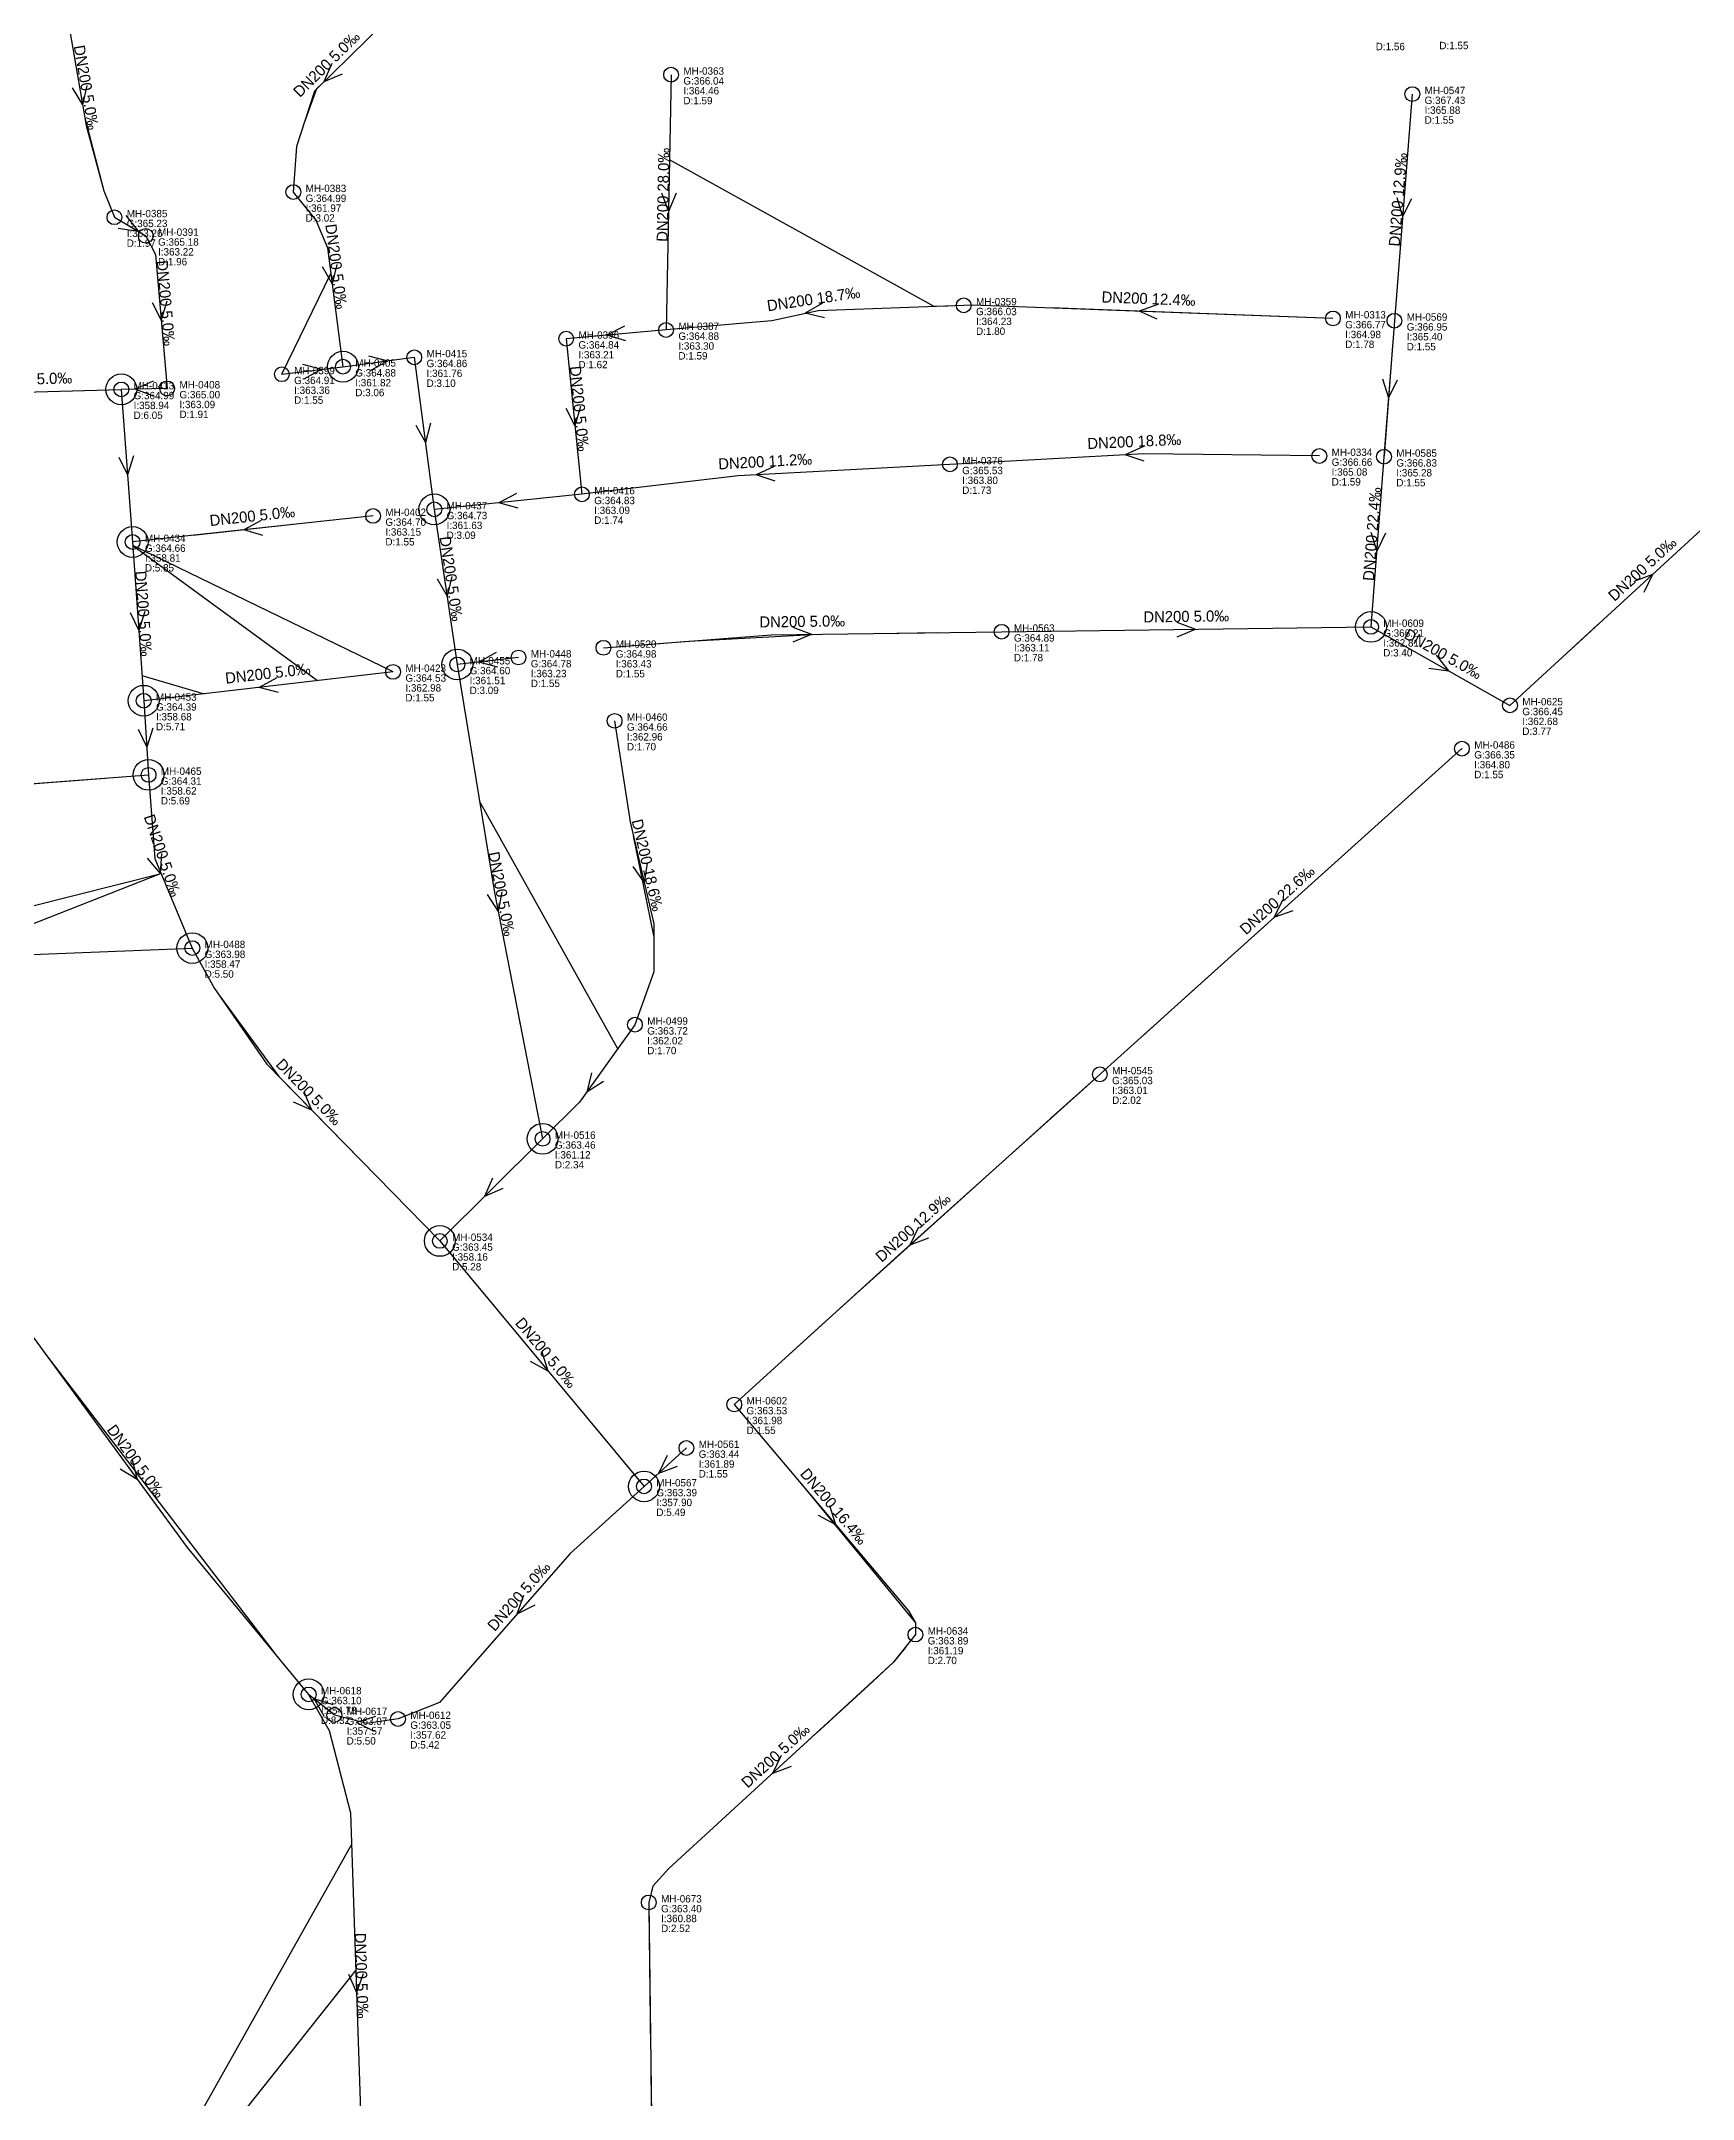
# Model space of a CAD drawing. Header units: metres. Extents: x 449913 to 451990, y 2566939 to 2570822.
# Drawn here: x 450489.5 to 450757.8, y 2569303.4 to 2569637.6 of the extents above; entities that cross this region are included whole.
import ezdxf
from ezdxf.enums import TextEntityAlignment as Align

# ---------------------------------------------------------------- set-up
doc = ezdxf.new("R2010")
doc.units = ezdxf.units.M
for name, color, linetype in [('SEW-DROP', 6, 'Continuous'), ('SEW-LABEL', 2, 'Continuous'), ('SEW-MH', 7, 'Continuous'), ('SEW-MH-LABEL', 8, 'Continuous'), ('SEW-PIPE-DN200', 3, 'Continuous'), ('SEW-RIDER', 8, 'Continuous')]:
    doc.layers.add(name, color=color, linetype=linetype)

msp = doc.modelspace()

# ---------------------------------------------------------------- linework, layer by layer
at = {"layer": 'SEW-DROP'}
for centre in [(450538.53, 2569584.7), (450502.52, 2569581.01), (450553.36, 2569561.53), (450504.36, 2569556.23), (450705.5, 2569542.44), (450557.1, 2569536.34), (450506.16, 2569530.45), (450506.95, 2569518.41), (450514.06, 2569490.28), (450570.95, 2569459.31), (450554.26, 2569442.73), (450587.43, 2569402.86), (450532.95, 2569369.09)]:
    msp.add_circle(centre, 2.5, dxfattribs=at)
at = {"layer": 'SEW-LABEL'}
for p, q in [((450536.71, 2569633.91), (450535.42, 2569630.95)), ((450538.4, 2569632.2), (450535.42, 2569630.95)), ((450494.54, 2569629.96), (450496.23, 2569627.21)), ((450496.9, 2569630.37), (450496.23, 2569627.21)), ((450590.24, 2569612.91), (450591.38, 2569609.89)), ((450592.64, 2569612.86), (450591.38, 2569609.89)), ((450709.69, 2569612.15), (450710.65, 2569609.06)), ((450712.08, 2569611.96), (450710.65, 2569609.06)), ((450503.27, 2569609.25), (450505.24, 2569606.69)), ((450502.04, 2569607.19), (450505.24, 2569606.69)), ((450535.17, 2569600.99), (450536.75, 2569598.17)), ((450537.55, 2569601.3), (450536.75, 2569598.17)), ((450507.55, 2569595.14), (450509, 2569592.25)), ((450509.94, 2569595.34), (450509, 2569592.25)), ((450616.4, 2569595.02), (450613.61, 2569593.39)), ((450670.88, 2569594.79), (450667.84, 2569593.7)), ((450616.75, 2569592.65), (450613.61, 2569593.39)), ((450670.79, 2569592.39), (450667.84, 2569593.7)), ((450584.28, 2569591.27), (450581.4, 2569589.82)), ((450584.49, 2569588.88), (450581.4, 2569589.82)), ((450531.93, 2569585.09), (450535.05, 2569584.27)), ((450542.67, 2569586.45), (450545.81, 2569585.65)), ((450542.99, 2569584.07), (450545.81, 2569585.65)), ((450507.72, 2569582.32), (450504.75, 2569581.05)), ((450532.22, 2569582.71), (450535.05, 2569584.27)), ((450707.38, 2569582.7), (450708.35, 2569579.62)), ((450709.78, 2569582.52), (450708.35, 2569579.62)), ((450507.77, 2569579.92), (450504.75, 2569581.05)), ((450577.1, 2569578.21), (450576.21, 2569575.11)), ((450550.35, 2569575.21), (450551.93, 2569572.39)), ((450552.73, 2569575.52), (450551.93, 2569572.39)), ((450574.72, 2569577.97), (450576.21, 2569575.11)), ((450668.54, 2569571.73), (450665.6, 2569570.39)), ((450502.13, 2569570.03), (450503.55, 2569567.12)), ((450504.53, 2569570.2), (450503.55, 2569567.12)), ((450608.59, 2569568.49), (450605.66, 2569567.13)), ((450668.65, 2569569.33), (450665.6, 2569570.39)), ((450608.72, 2569566.1), (450605.66, 2569567.13)), ((450566.72, 2569564.1), (450563.86, 2569562.6)), ((450566.96, 2569561.71), (450563.86, 2569562.6)), ((450525.25, 2569559.7), (450522.4, 2569558.18)), ((450525.51, 2569557.31), (450522.4, 2569558.18)), ((450705.48, 2569557.84), (450706.45, 2569554.76)), ((450707.87, 2569557.66), (450706.45, 2569554.76)), ((450553.83, 2569550.25), (450555.45, 2569547.45)), ((450556.2, 2569550.6), (450555.45, 2569547.45)), ((450748.26, 2569549.86), (450751.28, 2569551)), ((450749.89, 2569548.09), (450751.28, 2569551)), ((450503.96, 2569544.76), (450505.36, 2569541.85)), ((450506.35, 2569544.92), (450505.36, 2569541.85)), ((450611.62, 2569542.41), (450614.63, 2569541.25)), ((450673.99, 2569543.23), (450677.01, 2569542.07)), ((450674.02, 2569540.83), (450677.01, 2569542.07)), ((450563.42, 2569538.27), (450560.58, 2569536.74)), ((450611.65, 2569540.01), (450614.63, 2569541.25)), ((450563.7, 2569535.89), (450560.58, 2569536.74)), ((450714.9, 2569535.76), (450718.1, 2569535.33)), ((450716.08, 2569537.85), (450718.1, 2569535.33)), ((450527.77, 2569534.16), (450524.93, 2569532.62)), ((450528.04, 2569531.78), (450524.93, 2569532.62)), ((450505.26, 2569525.85), (450506.66, 2569522.93)), ((450507.66, 2569526.01), (450506.66, 2569522.93)), ((450506.75, 2569504.87), (450508.85, 2569502.41)), ((450509.03, 2569505.63), (450508.85, 2569502.41)), ((450585.61, 2569503.54), (450587.45, 2569500.89)), ((450587.95, 2569504.08), (450587.45, 2569500.89)), ((450561.97, 2569498.96), (450563.72, 2569496.24)), ((450564.33, 2569499.42), (450563.72, 2569496.24)), ((450691.18, 2569498.12), (450689.75, 2569495.23)), ((450692.79, 2569496.34), (450689.75, 2569495.23)), ((450578.89, 2569470.03), (450578.12, 2569466.89)), ((450580.84, 2569468.63), (450578.12, 2569466.89)), ((450530.45, 2569465.32), (450533.41, 2569464.02)), ((450532.17, 2569467), (450533.41, 2569464.02)), ((450562.82, 2569452.93), (450561.54, 2569449.96)), ((450564.52, 2569451.23), (450561.54, 2569449.96)), ((450632.02, 2569444.94), (450630.59, 2569442.04)), ((450633.63, 2569443.16), (450630.59, 2569442.04)), ((450570.81, 2569424.72), (450571.8, 2569421.64)), ((450568.96, 2569423.18), (450571.8, 2569421.64)), ((450591.17, 2569407.88), (450589.76, 2569404.98)), ((450502.35, 2569405.74), (450505.09, 2569404.03)), ((450504.29, 2569407.16), (450505.09, 2569404.03)), ((450592.79, 2569406.11), (450589.76, 2569404.98)), ((450615.69, 2569398.2), (450618.54, 2569396.68)), ((450617.53, 2569399.75), (450618.54, 2569396.68)), ((450567.86, 2569385.16), (450566.78, 2569382.11)), ((450569.67, 2569383.57), (450566.78, 2569382.11)), ((450535.46, 2569365.54), (450533.86, 2569368.35)), ((450536.96, 2569367.42), (450533.86, 2569368.35)), ((450543.83, 2569365.48), (450540.75, 2569364.5)), ((450543.65, 2569363.08), (450540.75, 2569364.5)), ((450609.68, 2569359.16), (450608.28, 2569356.25)), ((450611.31, 2569357.39), (450608.28, 2569356.25)), ((450539.42, 2569323.65), (450540.72, 2569320.69)), ((450541.82, 2569323.73), (450540.72, 2569320.69))]:
    msp.add_line(p, q, dxfattribs=at)
at = {"layer": 'SEW-MH'}
for centre in [(450591.82, 2569632.11), (450712.22, 2569628.96), (450530.46, 2569613.05), (450501.41, 2569608.96), (450506.49, 2569605.95), (450639.36, 2569594.66), (450591.01, 2569590.66), (450699.32, 2569592.53), (450709.31, 2569592.16), (450574.78, 2569589.24), (450538.53, 2569584.7), (450550.11, 2569586.22), (450502.52, 2569581.01), (450509.97, 2569581.16), (450528.6, 2569583.47), (450697.12, 2569570.2), (450637.11, 2569568.84), (450707.62, 2569570.07), (450577.34, 2569563.97), (450543.42, 2569560.46), (450553.36, 2569561.53), (450504.36, 2569556.23), (450645.51, 2569541.65), (450705.5, 2569542.44), (450567.04, 2569537.47), (450580.84, 2569539.05), (450546.67, 2569535.14), (450557.1, 2569536.34), (450506.16, 2569530.45), (450582.65, 2569527.19), (450728.08, 2569529.7), (450720.28, 2569522.67), (450506.95, 2569518.41), (450514.06, 2569490.28), (450585.95, 2569477.84), (450661.46, 2569469.78), (450570.95, 2569459.31), (450554.26, 2569442.73), (450602.08, 2569416.17), (450594.31, 2569409.11), (450587.43, 2569402.86), (450631.51, 2569378.8), (450532.95, 2569369.09), (450537.13, 2569365.74), (450547.47, 2569365.1), (450588.2, 2569335.3)]:
    msp.add_circle(centre, 1.2, dxfattribs=at)
at = {"layer": 'SEW-PIPE-DN200'}
for points in [[(450492.49, 2569648.9), (450496.8, 2569623.89), (450499.66, 2569613.25), (450501.41, 2569608.96)], [(450551.1, 2569646.39), (450533.9, 2569629.46), (450530.99, 2569620.46), (450530.46, 2569613.05)], [(450591.82, 2569632.11), (450591.01, 2569590.66)], [(450712.22, 2569628.96), (450709.31, 2569592.16)], [(450530.46, 2569613.05), (450530.46, 2569613.05), (450534.13, 2569608.49), (450535.99, 2569603.99), (450538.53, 2569584.7)], [(450501.41, 2569608.96), (450501.41, 2569608.96), (450506.49, 2569605.95)], [(450506.49, 2569605.95), (450506.49, 2569605.95), (450508.07, 2569602.93), (450509.97, 2569581.16)], [(450639.36, 2569594.66), (450615.73, 2569593.74), (450608.18, 2569592.17), (450591.01, 2569590.66)], [(450699.32, 2569592.53), (450640.78, 2569594.71), (450639.36, 2569594.66)], [(450709.31, 2569592.16), (450707.62, 2569570.07)], [(450591.01, 2569590.66), (450574.78, 2569589.24)], [(450574.78, 2569589.24), (450577.34, 2569563.97)], [(450528.6, 2569583.47), (450538.53, 2569584.7)], [(450538.53, 2569584.7), (450550.11, 2569586.22)], [(450550.11, 2569586.22), (450553.36, 2569561.53)], [(450472.7, 2569580.17), (450502.52, 2569581.01)], [(450509.97, 2569581.16), (450502.52, 2569581.01)], [(450502.52, 2569581.01), (450504.36, 2569556.23)], [(450637.11, 2569568.84), (450602.74, 2569566.97), (450577.34, 2569563.97)], [(450697.12, 2569570.2), (450668.62, 2569570.55), (450637.11, 2569568.84)], [(450707.62, 2569570.07), (450705.5, 2569542.44)], [(450728.08, 2569529.7), (450772.27, 2569570.28)], [(450577.34, 2569563.97), (450553.36, 2569561.53)], [(450553.36, 2569561.53), (450557.1, 2569536.34)], [(450543.42, 2569560.46), (450504.36, 2569556.23)], [(450504.36, 2569556.23), (450506.16, 2569530.45)], [(450580.84, 2569539.05), (450608.09, 2569541.16), (450645.51, 2569541.65)], [(450645.51, 2569541.65), (450705.5, 2569542.44)], [(450705.5, 2569542.44), (450728.08, 2569529.7)], [(450546.67, 2569535.14), (450506.16, 2569530.45)], [(450567.04, 2569537.47), (450557.1, 2569536.34)], [(450557.1, 2569536.34), (450563.12, 2569499.32), (450570.95, 2569459.31)], [(450506.16, 2569530.45), (450506.95, 2569518.41)], [(450582.65, 2569527.19), (450585.16, 2569510.78), (450589, 2569494.24), (450589, 2569486.44), (450585.95, 2569477.84), (450585.95, 2569477.84)], [(450720.28, 2569522.67), (450661.6, 2569469.91), (450661.46, 2569469.78)], [(450446.79, 2569513.86), (450506.95, 2569518.41)], [(450506.95, 2569518.41), (450507.95, 2569504.85), (450514.06, 2569490.28)], [(450448.25, 2569487.66), (450514.06, 2569490.28)], [(450514.06, 2569490.28), (450517.65, 2569483.73), (450526.14, 2569471.44), (450554.26, 2569442.73)], [(450585.95, 2569477.84), (450576.96, 2569465.27), (450570.95, 2569459.31)], [(450661.46, 2569469.78), (450628.73, 2569440.37), (450602.08, 2569416.17)], [(450570.95, 2569459.31), (450554.26, 2569442.73)], [(450475.82, 2569441.62), (450475.82, 2569441.62), (450484.37, 2569432.33), (450513.22, 2569392.92), (450532.95, 2569369.09), (450532.95, 2569369.09)], [(450554.26, 2569442.73), (450587.43, 2569402.86)], [(450602.08, 2569416.17), (450630.39, 2569382.66), (450631.51, 2569380.71), (450631.51, 2569378.8), (450631.51, 2569378.8)], [(450594.31, 2569409.11), (450587.43, 2569402.86)], [(450587.43, 2569402.86), (450575.43, 2569391.97), (450554.2, 2569367.77), (450547.47, 2569365.1)], [(450631.51, 2569378.8), (450627.91, 2569374.25), (450591.47, 2569340.83), (450588.86, 2569337.94), (450588.2, 2569335.3)], [(450532.95, 2569369.09), (450536.29, 2569363.21), (450539.75, 2569349.88), (450542.28, 2569273.98)], [(450537.13, 2569365.74), (450537.13, 2569365.74), (450532.95, 2569369.09)], [(450547.47, 2569365.1), (450547.47, 2569365.1), (450542.42, 2569364.34), (450537.13, 2569365.74)], [(450588.2, 2569335.3), (450588.2, 2569335.3), (450589.44, 2569235.3)]]:
    msp.add_lwpolyline(points, dxfattribs=at)
at = {"layer": 'SEW-RIDER'}
for points in [[(450535.23, 2569630.76), (450534.25, 2569629.8), (450532.24, 2569624.32)], [(450496.6, 2569625.09), (450499.66, 2569613.25)], [(450636.7, 2569594.55), (450634.54, 2569594.47), (450591.55, 2569618.31)], [(450528.6, 2569583.47), (450536.54, 2569599.82)], [(450699.32, 2569592.53), (450664.77, 2569593.82), (450653.53, 2569594.24)], [(450709, 2569588.1), (450707.63, 2569570.21)], [(450534.87, 2569559.53), (450514.21, 2569557.3)], [(450546.67, 2569535.14), (450504.4, 2569555.64), (450534.39, 2569533.72)], [(450587.08, 2569539.53), (450594.7, 2569540.12), (450615.69, 2569541.26)], [(450625.2, 2569541.39), (450635.11, 2569541.52)], [(450734.59, 2569535.67), (450742.36, 2569542.81)], [(450505.87, 2569534.57), (450516.01, 2569531.59)], [(450720.28, 2569522.67), (450720.2, 2569522.61), (450720.04, 2569522.46)], [(450470.18, 2569515.63), (450499.89, 2569517.87)], [(450583.16, 2569473.94), (450560.71, 2569514.16), (450561.71, 2569507.99)], [(450585.68, 2569508.52), (450589, 2569492.08)], [(450450.88, 2569487.77), (450508.98, 2569502.37), (450474.14, 2569488.69)], [(450688.66, 2569494.24), (450675.88, 2569482.75), (450668.44, 2569476.06)], [(450518.56, 2569482.42), (450528.1, 2569469.44), (450544.01, 2569453.19)], [(450566.31, 2569483.01), (450567.33, 2569477.81)], [(450668.26, 2569475.9), (450668.2, 2569475.84), (450668.15, 2569475.79)], [(450661.02, 2569469.38), (450653.58, 2569462.7), (450653.4, 2569462.54)], [(450653.35, 2569462.49), (450616.42, 2569429.19), (450611.06, 2569424.32)], [(450489.89, 2569424.79), (450527.45, 2569375.72)], [(450613.84, 2569402.25), (450631.51, 2569380.71), (450631.51, 2569380.71)], [(450631.51, 2569378.8), (450631.51, 2569378.8), (450631.51, 2569378.8)], [(450627.91, 2569374.25), (450623.87, 2569370.54), (450615.48, 2569362.85)], [(450629.88, 2569376.73), (450627.91, 2569374.25), (450627.91, 2569374.25)], [(450615.41, 2569362.79), (450614.75, 2569362.18), (450600.74, 2569349.33)], [(450539.92, 2569344.72), (450498.58, 2569271.27), (450540.6, 2569324.23)], [(450588.2, 2569335.3), (450588.21, 2569334.32), (450588.49, 2569311.67)], [(450588.54, 2569307.65), (450588.54, 2569307.6), (450588.79, 2569287.6)]]:
    msp.add_lwpolyline(points, dxfattribs=at)

# ---------------------------------------------------------------- texts
at = {"layer": 'SEW-LABEL'}
for s, rotation, p in [('DN200 5.0‰', 44.5562, (450536.49, 2569633.2)), ('DN200 5.0‰', -80.2167, (450495.97, 2569629.89)), ('DN200 28.0‰', 88.8792, (450591.41, 2569612.59)), ('DN200 12.9‰', 85.4755, (450710.77, 2569611.76)), ('DN200 5.0‰', -82.5032, (450536.56, 2569600.86)), ('DN200 5.0‰', -85.0223, (450508.87, 2569594.95)), ('DN200 18.7‰', 8.5463, (450615.09, 2569594.81)), ('DN200 12.4‰', 357.8658, (450669.34, 2569594.85)), ('DN200 5.0‰', -84.2243, (450576.06, 2569577.8)), ('DN200 5.0‰', 1.5985, (450487.61, 2569581.79)), ('DN200 18.8‰', 2.6574, (450667.1, 2569571.66)), ('DN200 11.2‰', 3.1033, (450607.15, 2569568.41)), ('DN200 22.4‰', 85.6235, (450706.56, 2569557.46)), ('DN200 5.0‰', 6.175, (450523.89, 2569559.55)), ('DN200 5.0‰', -81.5616, (450555.23, 2569550.14)), ('DN200 5.0‰', 42.5676, (450750.18, 2569551.19)), ('DN200 5.0‰', -86.0036, (450505.26, 2569544.54)), ('DN200 5.0‰', 0.749, (450675.51, 2569543.25)), ('DN200 5.0‰', 0.749, (450613.13, 2569542.43)), ('DN200 5.0‰', -29.4365, (450716.79, 2569537.27)), ('DN200 5.0‰', 6.5914, (450526.42, 2569534)), ('DN200 5.0‰', -71.3884, (450508.37, 2569505.03)), ('DN200 18.6‰', -76.9379, (450587.12, 2569503.55)), ('DN200 5.0‰', -79.0928, (450563.43, 2569498.92)), ('DN200 22.6‰', 41.9646, (450690.87, 2569497.43)), ('DN200 5.0‰', -45.5926, (450532.36, 2569466.29)), ('DN200 12.9‰', 41.9421, (450631.71, 2569444.25)), ('DN200 5.0‰', -50.2403, (450570.84, 2569424)), ('DN200 5.0‰', -53.8012, (450504.2, 2569406.44)), ('DN200 16.4‰', -49.8148, (450617.58, 2569399.03)), ('DN200 5.0‰', 48.7353, (450567.77, 2569384.44)), ('DN200 5.0‰', 42.5259, (450609.39, 2569358.47)), ('DN200 5.0‰', -88.0932, (450540.67, 2569323.39))]:
    msp.add_text(s, height=1.8, rotation=rotation, dxfattribs=at).set_placement(p, align=Align.CENTER)
at = {"layer": 'SEW-MH-LABEL'}
for s, p in [('D:1.56', (450706.28, 2569636.09)), ('D:1.55', (450716.61, 2569636.25)), ('G:366.04', (450593.82, 2569630.51)), ('MH-0363', (450593.82, 2569632.11)), ('D:1.59', (450593.82, 2569627.31)), ('I:364.46', (450593.82, 2569628.91)), ('G:367.43', (450714.22, 2569627.36)), ('MH-0547', (450714.22, 2569628.96)), ('D:1.55', (450714.22, 2569624.16)), ('I:365.88', (450714.22, 2569625.76)), ('G:364.99', (450532.46, 2569611.45)), ('MH-0383', (450532.46, 2569613.05)), ('G:365.23', (450503.41, 2569607.36)), ('MH-0385', (450503.41, 2569608.96)), ('D:3.02', (450532.46, 2569608.25)), ('I:361.97', (450532.46, 2569609.85)), ('D:1.97', (450503.41, 2569604.16)), ('I:363.26', (450503.41, 2569605.76)), ('G:365.18', (450508.49, 2569604.35)), ('MH-0391', (450508.49, 2569605.95)), ('D:1.96', (450508.49, 2569601.15)), ('I:363.22', (450508.49, 2569602.75)), ('MH-0359', (450641.36, 2569594.66)), ('MH-0387', (450593.01, 2569590.66)), ('G:366.03', (450641.36, 2569593.06)), ('I:364.23', (450641.36, 2569591.46)), ('G:366.77', (450701.32, 2569590.93)), ('MH-0313', (450701.32, 2569592.53)), ('G:366.95', (450711.31, 2569590.56)), ('MH-0569', (450711.31, 2569592.16)), ('G:364.84', (450576.78, 2569587.64)), ('MH-0396', (450576.78, 2569589.24)), ('G:364.88', (450593.01, 2569589.06)), ('I:363.30', (450593.01, 2569587.46)), ('D:1.80', (450641.36, 2569589.86)), ('D:1.78', (450701.32, 2569587.73)), ('I:364.98', (450701.32, 2569589.33)), ('D:1.55', (450711.31, 2569587.36)), ('I:365.40', (450711.31, 2569588.96)), ('MH-0405', (450540.53, 2569584.7)), ('G:364.86', (450552.11, 2569584.62)), ('MH-0415', (450552.11, 2569586.22)), ('D:1.62', (450576.78, 2569584.44)), ('I:363.21', (450576.78, 2569586.04)), ('D:1.59', (450593.01, 2569585.86)), ('MH-0413', (450504.52, 2569581.01)), ('MH-0408', (450511.97, 2569581.16)), ('G:364.91', (450530.6, 2569581.87)), ('MH-0399', (450530.6, 2569583.47)), ('I:363.36', (450530.6, 2569580.27)), ('G:364.88', (450540.53, 2569583.1)), ('I:361.82', (450540.53, 2569581.5)), ('D:3.10', (450552.11, 2569581.42)), ('I:361.76', (450552.11, 2569583.02)), ('G:364.99', (450504.52, 2569579.41)), ('I:358.94', (450504.52, 2569577.81)), ('G:365.00', (450511.97, 2569579.56)), ('I:363.09', (450511.97, 2569577.96)), ('D:1.55', (450530.6, 2569578.67)), ('D:3.06', (450540.53, 2569579.9)), ('D:6.05', (450504.52, 2569576.21)), ('D:1.91', (450511.97, 2569576.36)), ('MH-0334', (450699.12, 2569570.2)), ('G:365.53', (450639.11, 2569567.24)), ('MH-0376', (450639.11, 2569568.84)), ('G:366.66', (450699.12, 2569568.6)), ('I:365.08', (450699.12, 2569567)), ('G:366.83', (450709.62, 2569568.47)), ('MH-0585', (450709.62, 2569570.07)), ('I:365.28', (450709.62, 2569566.87)), ('MH-0416', (450579.34, 2569563.97)), ('D:1.73', (450639.11, 2569564.04)), ('I:363.80', (450639.11, 2569565.64)), ('D:1.59', (450699.12, 2569565.4)), ('D:1.55', (450709.62, 2569565.27)), ('MH-0402', (450545.42, 2569560.46)), ('MH-0437', (450555.36, 2569561.53)), ('G:364.83', (450579.34, 2569562.37)), ('I:363.09', (450579.34, 2569560.77)), ('G:364.70', (450545.42, 2569558.86)), ('I:363.15', (450545.42, 2569557.26)), ('G:364.73', (450555.36, 2569559.93)), ('I:361.63', (450555.36, 2569558.33)), ('D:1.74', (450579.34, 2569559.17)), ('G:364.66', (450506.36, 2569554.63)), ('MH-0434', (450506.36, 2569556.23)), ('D:1.55', (450545.42, 2569555.66)), ('D:3.09', (450555.36, 2569556.73)), ('D:5.85', (450506.36, 2569551.43)), ('I:358.81', (450506.36, 2569553.03)), ('G:364.89', (450647.51, 2569540.05)), ('MH-0563', (450647.51, 2569541.65)), ('G:366.21', (450707.5, 2569540.84)), ('MH-0609', (450707.5, 2569542.44)), ('MH-0448', (450569.04, 2569537.47)), ('G:364.98', (450582.84, 2569537.45)), ('MH-0520', (450582.84, 2569539.05)), ('D:1.78', (450647.51, 2569536.85)), ('I:363.11', (450647.51, 2569538.45)), ('D:3.40', (450707.5, 2569537.64)), ('I:362.81', (450707.5, 2569539.24)), ('G:364.53', (450548.67, 2569533.54)), ('MH-0423', (450548.67, 2569535.14)), ('G:364.60', (450559.1, 2569534.74)), ('MH-0455', (450559.1, 2569536.34)), ('G:364.78', (450569.04, 2569535.87)), ('I:363.23', (450569.04, 2569534.27)), ('D:1.55', (450582.84, 2569534.25)), ('I:363.43', (450582.84, 2569535.85)), ('MH-0453', (450508.16, 2569530.45)), ('D:1.55', (450548.67, 2569530.34)), ('I:362.98', (450548.67, 2569531.94)), ('D:3.09', (450559.1, 2569531.54)), ('I:361.51', (450559.1, 2569533.14)), ('D:1.55', (450569.04, 2569532.67)), ('G:364.39', (450508.16, 2569528.85)), ('I:358.68', (450508.16, 2569527.25)), ('MH-0460', (450584.65, 2569527.19)), ('G:366.45', (450730.08, 2569528.1)), ('MH-0625', (450730.08, 2569529.7)), ('D:5.71', (450508.16, 2569525.65)), ('G:364.66', (450584.65, 2569525.59)), ('I:362.96', (450584.65, 2569523.99)), ('D:3.77', (450730.08, 2569524.9)), ('I:362.68', (450730.08, 2569526.5)), ('D:1.70', (450584.65, 2569522.39)), ('G:366.35', (450722.28, 2569521.07)), ('MH-0486', (450722.28, 2569522.67)), ('G:364.31', (450508.95, 2569516.81)), ('MH-0465', (450508.95, 2569518.41)), ('D:1.55', (450722.28, 2569517.87)), ('I:364.80', (450722.28, 2569519.47)), ('D:5.69', (450508.95, 2569513.61)), ('I:358.62', (450508.95, 2569515.21)), ('MH-0488', (450516.06, 2569490.28)), ('G:363.98', (450516.06, 2569488.68)), ('I:358.47', (450516.06, 2569487.08)), ('D:5.50', (450516.06, 2569485.48)), ('MH-0499', (450587.95, 2569477.84)), ('G:363.72', (450587.95, 2569476.24)), ('I:362.02', (450587.95, 2569474.64)), ('D:1.70', (450587.95, 2569473.04)), ('G:365.03', (450663.46, 2569468.18)), ('MH-0545', (450663.46, 2569469.78)), ('I:363.01', (450663.46, 2569466.58)), ('D:2.02', (450663.46, 2569464.98)), ('G:363.46', (450572.95, 2569457.71)), ('MH-0516', (450572.95, 2569459.31)), ('D:2.34', (450572.95, 2569454.51)), ('I:361.12', (450572.95, 2569456.11)), ('G:363.45', (450556.26, 2569441.13)), ('MH-0534', (450556.26, 2569442.73)), ('D:5.28', (450556.26, 2569437.93)), ('I:358.16', (450556.26, 2569439.53)), ('G:363.53', (450604.08, 2569414.57)), ('MH-0602', (450604.08, 2569416.17)), ('D:1.55', (450604.08, 2569411.37)), ('I:361.98', (450604.08, 2569412.97)), ('G:363.44', (450596.31, 2569407.51)), ('MH-0561', (450596.31, 2569409.11)), ('D:1.55', (450596.31, 2569404.31)), ('I:361.89', (450596.31, 2569405.91)), ('G:363.39', (450589.43, 2569401.26)), ('MH-0567', (450589.43, 2569402.86)), ('D:5.49', (450589.43, 2569398.06)), ('I:357.90', (450589.43, 2569399.66)), ('G:363.89', (450633.51, 2569377.2)), ('MH-0634', (450633.51, 2569378.8)), ('D:2.70', (450633.51, 2569374)), ('I:361.19', (450633.51, 2569375.6)), ('G:363.10', (450534.95, 2569367.49)), ('MH-0618', (450534.95, 2569369.09)), ('D:8.32', (450534.95, 2569364.29)), ('I:354.78', (450534.95, 2569365.89)), ('G:363.07', (450539.13, 2569364.14)), ('MH-0617', (450539.13, 2569365.74)), ('G:363.05', (450549.47, 2569363.5)), ('MH-0612', (450549.47, 2569365.1)), ('D:5.50', (450539.13, 2569360.94)), ('I:357.57', (450539.13, 2569362.54)), ('D:5.42', (450549.47, 2569360.3)), ('I:357.62', (450549.47, 2569361.9)), ('G:363.40', (450590.2, 2569333.7)), ('MH-0673', (450590.2, 2569335.3)), ('D:2.52', (450590.2, 2569330.5)), ('I:360.88', (450590.2, 2569332.1))]:
    msp.add_text(s, height=1.2, dxfattribs=at).set_placement(p)

doc.saveas('drawing.dxf')
